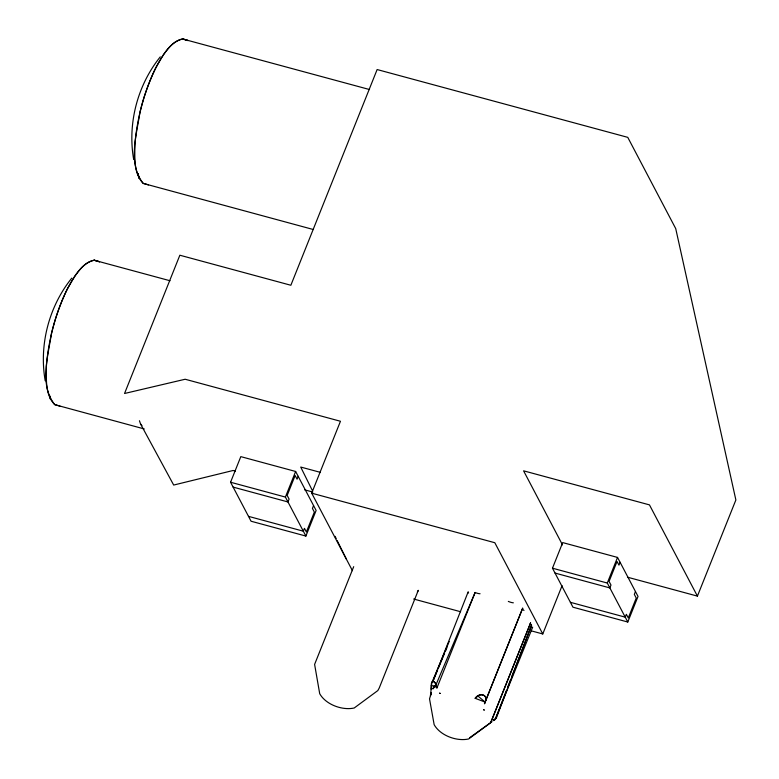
<?xml version="1.0" encoding="UTF-8"?>
<svg xmlns="http://www.w3.org/2000/svg" width="779" height="779" viewBox="0 0 779 779"><rect width="100%" height="100%" fill="white"/><g stroke="black" fill="none" stroke-linecap="round" stroke-linejoin="round"><path stroke-width="1.17" d="M449.22 641.438L431.829 682.716L430.456 695.589L431.352 693.349M431.225 685.715L431.128 689.259L436.483 686.289C435.958 681.654 431.03 678.636 431.225 685.715L436.483 686.289L436.922 687.954L475.112 592.478A6.281 1.977 21.8 0 0 480.068 593.754M475.161 698.305L477.994 696.046L485.093 702.093C489.085 694.274 478.52 692.385 475.161 698.305L485.093 702.093L484.48 703.69L522.66 608.214A6.281 1.977 21.8 0 0 523.994 610.463M485.502 700.574C487.401 695.696 481.49 692.716 477.994 696.046M496.398 717.849C496.145 716.826 495.61 720.254 493.38 720.624L496.398 717.849L531.57 625.148A6.281 1.977 21.8 0 1 530.567 622.976L490.712 722.63L469.601 737.752M506.36 690.613L495.921 717.702L532.68 627.144L531.405 627.718M507.665 687.224L510.703 679.327M511.569 677.068L531.57 625.148M530.567 622.976L490.712 722.63L492.046 721.666M230.565 482.24L240.808 456.63L295.631 471.47L316.128 510.459L305.884 536.069L251.062 521.229L230.565 482.24L285.396 497.07L305.884 536.069M285.396 497.07L295.631 471.47M298.201 476.339L297.062 479.182L295.134 475.531L287.169 495.444L289.097 499.105L287.957 501.949L233.125 487.109M352.439 570.686L311.697 493.175L340.462 421.264L185.159 379.246L124.543 393.492L179.852 255.22L290.859 285.26L377.133 69.545L627.767 137.357L675.724 228.607L735.873 499.972L697.419 596.12L627.475 577.19M313.567 505.581L312.428 508.434L314.346 512.085L306.381 531.999L304.462 528.347L303.323 531.19L248.501 516.36M353.705 566.664L314.609 664.39L319.711 693.719C325.817 704.576 342.166 710.643 354.192 708.004L377.825 690.574L379.207 688.061L418.294 590.326L417.378 592.001M433.143 688.87L434.487 685.51M484.48 703.69L522.66 608.214M552.467 568.203L562.701 542.593L617.533 557.423L638.03 596.422L627.786 622.022L572.954 607.192L552.467 568.203L607.289 583.033L627.786 622.022M531.035 630.786L542.768 633.96L562.087 585.652M607.289 583.033L617.533 557.423M620.094 562.302L618.954 565.145L617.036 561.493L609.071 581.407L610.989 585.058L609.85 587.911L555.028 573.071M635.46 591.543L634.33 594.387L636.248 598.048L628.283 617.961L626.365 614.31L625.225 617.153L570.394 602.313M431.4 692.57L429.521 698.851L434.156 724.684C440.262 735.551 456.611 741.608 468.637 738.969L490.614 722.737M437.574 670.135L432.91 681.362L468.198 591.777L468.549 593.014M438.509 667.885L444.575 653.289M445.51 651.049L446.912 647.68M436.922 687.954L435.977 684.809L475.112 592.478M431.936 682.453C433.192 679.609 435.714 683.222 435.977 684.809M160.279 56.857C137.435 85.193 127.376 123.705 133.696 159.568M71.795 278.103C48.941 306.429 38.892 344.941 45.211 380.814M369.538 89.546L182.588 38.96C169.033 42.348 162.47 56.516 155.936 67.539C148.925 81.814 143.745 96.908 139.928 112.332C136.598 134.913 127.61 163.483 143.132 183.328L148.458 184.905M170.036 280.752L94.103 260.205C80.549 263.594 73.986 277.752 67.442 288.775C60.431 303.06 55.26 318.144 51.433 333.578C48.103 356.149 39.125 384.719 54.647 404.564L59.973 406.141M493.253 719.689L495.327 719.046M313.372 229.532L143.287 183.435C133.413 173.415 134.913 157.835 134.884 144.884C136.111 128.642 139.431 112.653 144.115 97.073C148.984 82.068 154.972 67.325 163.804 54.17C168.819 47.723 174.301 40.255 182.948 38.95L188.08 40.586L182.588 38.96M320.461 472.386L300.704 467.04L312.515 490.858M144.251 428.947L54.793 404.671C44.919 394.651 46.428 379.081 46.399 366.13C47.626 349.888 50.947 333.899 55.63 318.319C60.499 303.304 66.478 288.561 75.31 275.406C80.334 268.969 85.807 261.491 94.463 260.186L99.595 261.822L94.103 260.205M235.462 471.12L233.116 470.487L173.688 485.054L140.532 423.912L139.441 420.748M304.647 489.845L312.856 492.065M311.697 493.175L494.811 542.72L542.768 633.96M413.649 599.022L460.603 611.729M140.532 423.912L141.934 425.607M697.419 596.12L649.462 504.88L523.576 470.818L562.496 544.881M335.058 536.332L336.138 538.493M337.21 540.665L346.334 559.069M138.078 173.834L139.061 178.333L138.068 173.6M49.837 396.199L50.577 399.569L49.827 396.024M513.351 602.819A6.281 1.977 21.8 0 1 508.317 601.398M440.213 693.398L439.56 693.213L440.213 693.398M484.139 710.117L483.662 709.552L484.139 710.117"/></g></svg>
